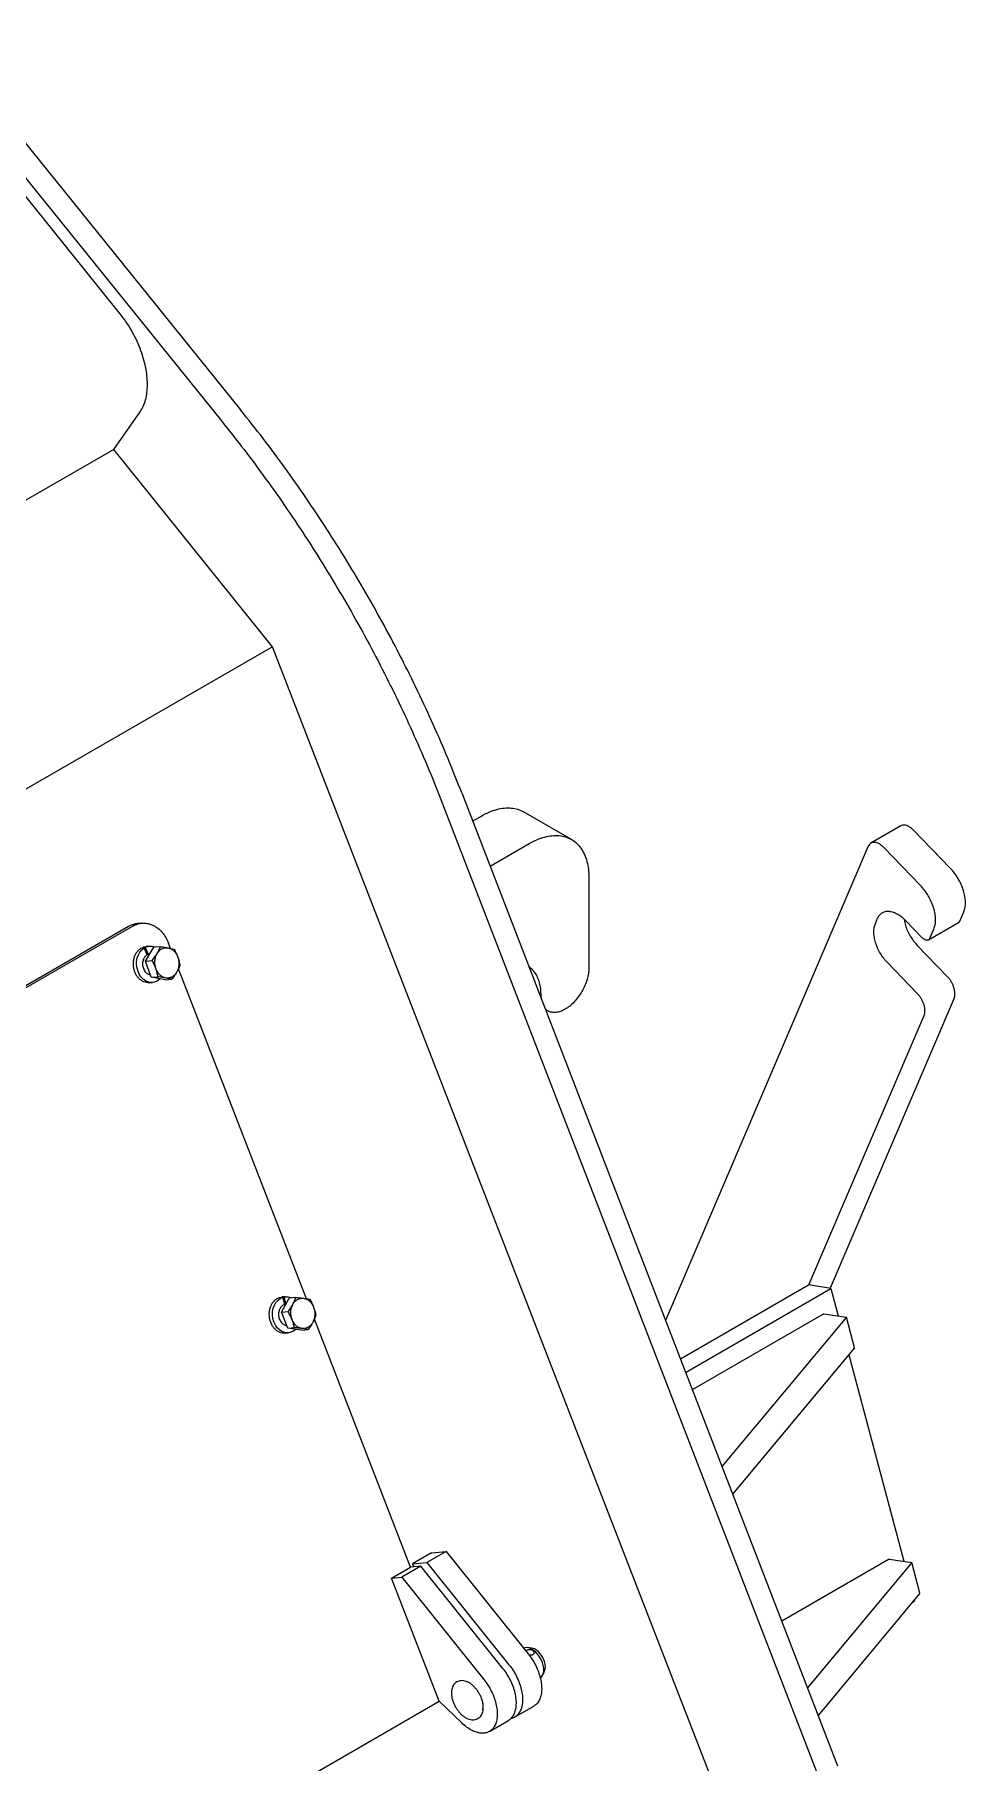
# Model space of a CAD drawing. Header units: millimetres. Extents: x 861 to 27901, y 673 to 17923.
# Drawn here: x 24471 to 24907, y 7513 to 8324 of the extents above; entities that cross this region are included whole.
import ezdxf

# ---------------------------------------------------------------- set-up
doc = ezdxf.new("R2010")
doc.units = ezdxf.units.MM
doc.header["$LTSCALE"] = 33.3
doc.layers.add('CAPA_1', color=7, linetype='Continuous')
doc.dimstyles.new('SLDDIMSTYLE2', dxfattribs={"dimtxt": 0.18, "dimasz": 66.6, "dimexe": 0, "dimexo": 0.0625, "dimgap": 0, "dimtad": 0, "dimtih": 1, "dimtoh": 1, "dimdec": 0, "dimrnd": 1e-09, "dimzin": 0, "dimdsep": 46, "dimtxsty": 'Standard', "dimsah": 1, "dimcen": 0.09, "dimadec": 0, "dimazin": 0, "dimtfac": 66.6, "dimtdec": 0, "dimtofl": 0, "dimtmove": 0, "dimatfit": 3, "dimfxl": 1, "dimfrac": 2, "dimtolj": 1, "dimtzin": 0, "dimarcsym": 0})

msp = doc.modelspace()

# ---------------------------------------------------------------- linework, layer by layer
at = {"color": 7, "linetype": 'Continuous', "lineweight": 25}
for p, q in [((24284.59, 8498), (24567.34, 8147.66)), ((24275.62, 8492.82), (24558.37, 8142.48)), ((24510.75, 8192.81), (24438.9, 8282.2)), ((24507.86, 8129.13), (24520.19, 8146.68)), ((24507.86, 8129.13), (23725.53, 7677.5)), ((24582.28, 8036.55), (24507.86, 8129.13)), ((24582.28, 8036.55), (23793, 7580.91)), ((24788.9, 7504.02), (24582.28, 8036.55)), ((24671.05, 7968.12), (24847.35, 7511.78)), ((24662.08, 7962.94), (24838.38, 7506.6)), ((24722.53, 7946.18), (24700.1, 7959.13)), ((24676.2, 7954.81), (24680.28, 7957.17)), ((24877.04, 7952.54), (24863.02, 7944.45)), ((24883.06, 7950.5), (24900.27, 7932.7)), ((24684.37, 7933.64), (24702.71, 7944.22)), ((24861.77, 7942.97), (24766.7, 7720.55)), ((24886.25, 7924.61), (24869.05, 7942.41)), ((24730.74, 7928.03), (24730.74, 7885.95)), ((24904.71, 7907.92), (24906.56, 7912.26)), ((24514.81, 7905.37), (23884.09, 7541.27)), ((24516.75, 7905.55), (23886.04, 7541.44)), ((24520.94, 7906.89), (24519, 7906.72)), ((24865.1, 7906.8), (24866.14, 7909.21)), ((24879.23, 7908.2), (24887.05, 7900.11)), ((24890.07, 7899.09), (24904.08, 7907.18)), ((24890.69, 7899.83), (24892.55, 7904.17)), ((24522.17, 7895.33), (24520.37, 7895)), ((24520.81, 7895.27), (24522.62, 7895.57)), ((24523.51, 7892.11), (24522.17, 7895.33)), ((24522.62, 7895.57), (24523.97, 7892.34)), ((24522.81, 7889.18), (24526.63, 7895.63)), ((24524.51, 7896.1), (24523, 7895.96)), ((24529.72, 7895.9), (24526.63, 7895.63)), ((24534.53, 7895.1), (24533.57, 7897.57)), ((24884.79, 7896.49), (24898.86, 7881.93)), ((24522.81, 7889.18), (24525.89, 7889.46)), ((24525.46, 7881.53), (24522.81, 7889.18)), ((24523.5, 7892.26), (24523.97, 7892.34)), ((24524.83, 7892.45), (24523.97, 7892.34)), ((24598.27, 7730.81), (24538.22, 7885.58)), ((24884.85, 7873.84), (24870.77, 7888.4)), ((24524.52, 7879.01), (24526.02, 7879.14)), ((24525.46, 7881.53), (24528.55, 7881.81)), ((24531.94, 7880.33), (24525.46, 7881.53)), ((24531.94, 7880.33), (24535.02, 7880.61)), ((24708.47, 7871.26), (24708.32, 7873.01)), ((24902.01, 7871.71), (24843.86, 7735.68)), ((24710.32, 7866.49), (24711.6, 7865.75)), ((24833.97, 7737.23), (24888, 7863.62)), ((24587.21, 7731.52), (24585.38, 7731.28)), ((24585.86, 7731.43), (24587.7, 7731.65)), ((24585.86, 7731.43), (24587.14, 7731.62)), ((24586.55, 7724.46), (24590.14, 7731.12)), ((24588.28, 7731.73), (24586.77, 7731.6)), ((24588.02, 7728.06), (24587.21, 7731.52)), ((24587.7, 7731.65), (24588.51, 7728.16)), ((24593.23, 7731.4), (24590.14, 7731.12)), ((24773.64, 7702.57), (24833.75, 7737.27)), ((24776.09, 7696.24), (24844.28, 7735.61)), ((24844.28, 7735.61), (24833.75, 7737.27)), ((24844.28, 7735.61), (24847.73, 7722.69)), ((24586.55, 7724.46), (24589.64, 7724.73)), ((24589.47, 7716.95), (24586.55, 7724.46)), ((24588.45, 7727.98), (24587.98, 7727.94)), ((24588.01, 7728.11), (24588.51, 7728.16)), ((24840.98, 7723.75), (24779.23, 7688.1)), ((24840.98, 7723.75), (24851.51, 7722.09)), ((24589.47, 7716.95), (24592.55, 7717.22)), ((24595.97, 7716.11), (24589.47, 7716.95)), ((24595.97, 7716.11), (24599.06, 7716.38)), ((24647.1, 7604.96), (24601.97, 7721.27)), ((24851.51, 7722.09), (24793.14, 7652.12)), ((24855.35, 7707.71), (24851.51, 7722.09)), ((24588.29, 7714.64), (24589.79, 7714.78)), ((24855.35, 7707.71), (24798.15, 7639.14)), ((24852.6, 7704.42), (24878.41, 7607.64)), ((24656.93, 7611.59), (24647.96, 7606.41)), ((24663.73, 7612.19), (24654.76, 7607.02)), ((24656.93, 7611.59), (24663.73, 7612.19)), ((24663.73, 7612.19), (24702.22, 7564.31)), ((24638.13, 7599.78), (24647.1, 7604.96)), ((24651.95, 7605.4), (24642.98, 7600.22)), ((24651.95, 7605.4), (24647.1, 7604.96)), ((24647.96, 7606.41), (24654.76, 7607.02)), ((24647.96, 7606.41), (24648.47, 7605.09)), ((24690.42, 7557.41), (24651.95, 7605.4)), ((24654.76, 7607.02), (24693.25, 7559.13)), ((24871.66, 7608.7), (24821.17, 7579.55)), ((24882.19, 7607.05), (24833.23, 7548.35)), ((24871.66, 7608.7), (24882.19, 7607.05)), ((24886.03, 7592.66), (24882.19, 7607.05)), ((24638.13, 7599.78), (24642.98, 7600.22)), ((24660.55, 7541.99), (24638.13, 7599.78)), ((24642.98, 7600.22), (24681.45, 7552.23)), ((24886.03, 7592.66), (24838.24, 7535.38)), ((24883.4, 7588.93), (24882.46, 7588.38)), ((24883.28, 7589.37), (24883.4, 7588.93)), ((24704.02, 7566.88), (24701.99, 7567.16)), ((24709.23, 7554.62), (24710, 7556.52)), ((24045.26, 7186.78), (24660.55, 7541.99)), ((24671.1, 7531.8), (24660.55, 7541.99)), ((24695.88, 7534.51), (24704.85, 7539.69)), ((24684.04, 7527.84), (24693.01, 7533.02))]:
    msp.add_line(p, q, dxfattribs=at)
at = {"color": 7, "linetype": 'Continuous', "lineweight": 25, "flags": 128}
for points in [[(24529.46, 7880.79), (24529.25, 7880.57), (24528.13, 7879.79), (24526.9, 7879.3), (24525.61, 7879.12), (24524.31, 7879.27), (24523.05, 7879.72), (24521.86, 7880.48), (24520.81, 7881.5), (24519.92, 7882.75), (24519.23, 7884.18), (24518.77, 7885.75), (24518.55, 7887.38), (24518.59, 7889.02), (24518.87, 7890.61), (24519.4, 7892.09), (24520.14, 7893.4), (24521.08, 7894.49), (24522.17, 7895.33)], [(24593.26, 7716.46), (24592.98, 7716.16), (24591.85, 7715.39), (24590.62, 7714.92), (24589.33, 7714.76), (24588.03, 7714.91), (24586.76, 7715.38), (24585.58, 7716.15), (24584.54, 7717.18), (24583.66, 7718.44), (24582.98, 7719.88), (24582.53, 7721.45), (24582.32, 7723.09), (24582.37, 7724.73), (24582.66, 7726.32), (24583.2, 7727.79), (24583.95, 7729.09), (24584.9, 7730.17), (24586, 7730.99), (24587.21, 7731.52)], [(24704.65, 7566.01), (24703.58, 7566.65), (24702.53, 7567.05), (24701.53, 7567.19), (24700.62, 7567.08), (24700.03, 7566.82)], [(24707.96, 7553.09), (24708.49, 7553.49), (24709.04, 7554.22), (24709.41, 7555.16), (24709.58, 7556.28), (24709.56, 7557.52), (24709.33, 7558.86), (24708.91, 7560.23), (24708.31, 7561.6), (24707.55, 7562.9), (24706.67, 7564.1), (24705.69, 7565.15), (24704.65, 7566.01)], [(24710, 7556.52), (24710.2, 7557.14), (24710.31, 7558.19), (24710.22, 7559.35), (24709.93, 7560.59), (24709.46, 7561.84), (24708.82, 7563.05), (24708.04, 7564.16), (24707.16, 7565.14), (24706.22, 7565.93)]]:
    msp.add_lwpolyline(points, dxfattribs=at)
at = {"color": 7, "linetype": 'Continuous', "lineweight": 25}
msp.add_arc((24703.24, 7562.08), 4.86, 52.31915, 80.8003, dxfattribs=at)
for points in [[(24520.19, 8146.68), (24520.72, 8147.53), (24521.77, 8149.22), (24522.84, 8152.32), (24523.5, 8155.76), (24523.72, 8159.54), (24523.5, 8163.56), (24522.84, 8167.77), (24521.75, 8172.1), (24520.26, 8176.47), (24518.38, 8180.8), (24516.15, 8185.02), (24513.61, 8189.08), (24511.71, 8191.57), (24510.75, 8192.81)], [(24671.05, 7968.12), (24668.96, 7973.42), (24664.76, 7984.04), (24657.88, 7999.88), (24650.59, 8015.62), (24642.86, 8031.22), (24634.71, 8046.66), (24626.15, 8061.91), (24617.22, 8076.94), (24607.91, 8091.71), (24598.26, 8106.21), (24588.27, 8120.39), (24577.98, 8134.26), (24570.89, 8143.19), (24567.34, 8147.66)], [(24558.37, 8142.48), (24561.92, 8138.01), (24569.01, 8129.08), (24579.3, 8115.21), (24589.29, 8101.03), (24598.94, 8086.53), (24608.25, 8071.76), (24617.18, 8056.73), (24625.74, 8041.49), (24633.89, 8026.04), (24641.62, 8010.44), (24648.91, 7994.7), (24655.79, 7978.86), (24659.99, 7968.24), (24662.08, 7962.94)], [(24702.71, 7944.22), (24703.93, 7944.87), (24706.38, 7946.18), (24709.99, 7947.4), (24713.47, 7948.05), (24716.77, 7948.08), (24719.82, 7947.48), (24722.59, 7946.28), (24725.01, 7944.49), (24727.06, 7942.14), (24728.68, 7939.27), (24729.86, 7935.92), (24730.6, 7932.19), (24730.7, 7929.42), (24730.74, 7928.03)], [(24869.05, 7942.41), (24868.7, 7942.74), (24868, 7943.41), (24866.9, 7944.14), (24865.8, 7944.63), (24864.74, 7944.85), (24863.78, 7944.79), (24862.94, 7944.45), (24862.24, 7943.86), (24861.93, 7943.27), (24861.77, 7942.97)], [(24906.56, 7912.26), (24906.8, 7912.93), (24907.26, 7914.28), (24907.42, 7916.74), (24907.17, 7919.42), (24906.5, 7922.24), (24905.42, 7925.1), (24903.99, 7927.87), (24902.27, 7930.48), (24900.93, 7931.96), (24900.27, 7932.7)], [(24892.55, 7904.17), (24892.78, 7904.84), (24893.24, 7906.19), (24893.4, 7908.65), (24893.16, 7911.33), (24892.48, 7914.15), (24891.41, 7917.01), (24889.97, 7919.78), (24888.25, 7922.39), (24886.92, 7923.87), (24886.25, 7924.61)], [(24866.14, 7909.21), (24866.41, 7909.74), (24866.97, 7910.81), (24868.23, 7911.87), (24869.74, 7912.49), (24871.49, 7912.6), (24873.38, 7912.21), (24875.36, 7911.32), (24877.35, 7910.01), (24878.61, 7908.8), (24879.23, 7908.2)], [(24516.75, 7905.55), (24517.51, 7905.92), (24519.01, 7906.66), (24521.47, 7907.02), (24523.93, 7906.81), (24526.35, 7905.99), (24528.61, 7904.6), (24530.62, 7902.68), (24532.34, 7900.34), (24533.16, 7898.49), (24533.57, 7897.57)], [(24870.77, 7888.4), (24870.17, 7889.07), (24868.97, 7890.4), (24867.42, 7892.75), (24866.13, 7895.25), (24865.17, 7897.81), (24864.56, 7900.36), (24864.34, 7902.77), (24864.48, 7904.98), (24864.9, 7906.19), (24865.1, 7906.8)], [(24528.19, 7892.71), (24528.51, 7893.17), (24529.15, 7894.09), (24530.44, 7894.98), (24531.86, 7895.47), (24532.85, 7895.38), (24533.34, 7895.34)], [(24533.34, 7895.34), (24533.83, 7895.2), (24534.8, 7894.93), (24536.11, 7893.93), (24537.21, 7892.6), (24537.68, 7891.48), (24537.91, 7890.92)], [(24890.69, 7899.83), (24890.52, 7899.55), (24890.17, 7899), (24889.22, 7898.82), (24888.12, 7899.16), (24887.41, 7899.79), (24887.05, 7900.11)], [(24527.61, 7885.67), (24527.44, 7886.26), (24527.11, 7887.45), (24527.09, 7889.34), (24527.42, 7891.16), (24527.93, 7892.2), (24528.19, 7892.71)], [(24532.18, 7881.24), (24531.69, 7881.38), (24530.72, 7881.65), (24529.42, 7882.65), (24528.31, 7883.98), (24527.84, 7885.1), (24527.61, 7885.67)], [(24537.91, 7890.92), (24538.08, 7890.32), (24538.41, 7889.13), (24538.43, 7887.24), (24538.1, 7885.42), (24537.59, 7884.38), (24537.33, 7883.87)], [(24537.33, 7883.87), (24537.01, 7883.41), (24536.37, 7882.49), (24535.08, 7881.6), (24533.66, 7881.11), (24532.67, 7881.2), (24532.18, 7881.24)], [(24902.01, 7871.71), (24902.13, 7872.05), (24902.36, 7872.72), (24902.44, 7873.95), (24902.32, 7875.29), (24901.98, 7876.7), (24901.44, 7878.13), (24900.73, 7879.52), (24899.86, 7880.82), (24899.2, 7881.56), (24898.86, 7881.93)], [(24888, 7863.62), (24888.11, 7863.96), (24888.34, 7864.63), (24888.42, 7865.86), (24888.3, 7867.2), (24887.96, 7868.61), (24887.43, 7870.04), (24886.71, 7871.42), (24885.85, 7872.73), (24885.18, 7873.47), (24884.85, 7873.84)], [(24591.49, 7721.01), (24591.3, 7721.6), (24590.93, 7722.77), (24590.84, 7724.66), (24591.1, 7726.5), (24591.58, 7727.57), (24591.82, 7728.1)], [(24591.82, 7728.1), (24592.13, 7728.58), (24592.73, 7729.53), (24593.98, 7730.49), (24595.39, 7731.06), (24596.38, 7731.03), (24596.87, 7731.01)], [(24596.87, 7731.01), (24597.36, 7730.9), (24598.34, 7730.68), (24599.67, 7729.76), (24600.82, 7728.48), (24601.32, 7727.39), (24601.58, 7726.84)], [(24601.58, 7726.84), (24601.77, 7726.25), (24602.14, 7725.08), (24602.22, 7723.19), (24601.96, 7721.34), (24601.48, 7720.28), (24601.24, 7719.75)], [(24596.19, 7716.84), (24595.7, 7716.95), (24594.73, 7717.17), (24593.39, 7718.09), (24592.25, 7719.37), (24591.74, 7720.46), (24591.49, 7721.01)], [(24601.24, 7719.75), (24600.94, 7719.27), (24600.33, 7718.32), (24599.08, 7717.36), (24597.68, 7716.79), (24596.69, 7716.82), (24596.19, 7716.84)], [(24681.45, 7552.23), (24682.1, 7551.37), (24683.39, 7549.64), (24685, 7546.76), (24686.29, 7543.78), (24687.2, 7540.78), (24687.7, 7537.87), (24687.78, 7535.13), (24687.44, 7532.68), (24686.68, 7530.57), (24685.52, 7528.9), (24684.02, 7527.71), (24682.22, 7527.05), (24680.18, 7526.93), (24677.97, 7527.37), (24675.67, 7528.34), (24673.33, 7529.79), (24671.84, 7531.13), (24671.1, 7531.8)]]:
    msp.add_open_spline(points, degree=3, dxfattribs=at)
for points, knots in [([(24680.28, 7957.17), (24681.51, 7957.82), (24683.95, 7959.12), (24687.56, 7960.35), (24691.04, 7961), (24694.34, 7961.02), (24697.41, 7960.46), (24699.21, 7959.57), (24700.1, 7959.13)], [0, 0, 0, 0, 0.166684, 0.333368, 0.500052, 0.666736, 0.833419, 1, 1, 1, 1]), ([(24883.06, 7950.5), (24882.72, 7950.83), (24882.02, 7951.5), (24880.91, 7952.23), (24879.81, 7952.73), (24878.76, 7952.94), (24877.81, 7952.9), (24877.29, 7952.65), (24877.04, 7952.53)], [0, 0, 0, 0, 0.168928, 0.337856, 0.506784, 0.675712, 0.84464, 1, 1, 1, 1]), ([(24519.01, 7906.67), (24518.37, 7906.6), (24516.91, 7906.44), (24515.56, 7905.76), (24514.81, 7905.37)], [0, 0, 0, 0, 0.440306, 1, 1, 1, 1]), ([(24878.61, 7908.77), (24878.62, 7908.65), (24878.69, 7907.74), (24879.21, 7905.9), (24880.14, 7903.34), (24881.44, 7900.84), (24882.99, 7898.5), (24884.19, 7897.16), (24884.79, 7896.49)], [0, 0, 0, 0, 0.027658, 0.222127, 0.416595, 0.611063, 0.805532, 1, 1, 1, 1]), ([(24904.08, 7907.19), (24904.09, 7907.19), (24904.4, 7907.26), (24904.56, 7907.59), (24904.71, 7907.92)], [0, 0, 0, 0, 0.038279, 1, 1, 1, 1]), ([(24524.52, 7879.02), (24524.49, 7879.01), (24524.05, 7878.92), (24523.14, 7879.03), (24521.86, 7879.38), (24520.64, 7880.07), (24519.54, 7881.03), (24518.6, 7882.23), (24517.85, 7883.63), (24517.32, 7885.18), (24517.04, 7886.81), (24517.01, 7888.47), (24517.23, 7890.09), (24517.69, 7891.61), (24518.39, 7892.97), (24519.28, 7894.15), (24520, 7894.72), (24520.37, 7895)], [0, 0, 0, 0, 0.003582, 0.074755, 0.145927, 0.2171, 0.288273, 0.359446, 0.430618, 0.501791, 0.572964, 0.644136, 0.715309, 0.786482, 0.857655, 0.928827, 1, 1, 1, 1]), ([(24520.81, 7895.27), (24521.21, 7895.47), (24521.91, 7895.82), (24522.68, 7895.9), (24523, 7895.93)], [0, 0, 0, 0, 0.568519, 1, 1, 1, 1]), ([(24522.62, 7895.57), (24523.03, 7895.74), (24523.85, 7896.07), (24525.16, 7896.16), (24526.25, 7896.03), (24526.86, 7895.76), (24527.06, 7895.67)], [0, 0, 0, 0, 0.287815, 0.575631, 0.863446, 1, 1, 1, 1]), ([(24528.19, 7892.71), (24528.48, 7893.23), (24529.09, 7894.32), (24529.5, 7895.36), (24529.72, 7895.9)], [0, 0, 0, 0, 0.476313, 1, 1, 1, 1]), ([(24529.72, 7895.9), (24530.39, 7895.81), (24531.67, 7895.63), (24532.8, 7895.43), (24533.34, 7895.34)], [0, 0, 0, 0, 0.523687, 1, 1, 1, 1]), ([(24533.34, 7895.34), (24533.85, 7895.24), (24534.91, 7895.03), (24535.75, 7894.82), (24536.19, 7894.7)], [0, 0, 0, 0, 0.4763129, 1, 1, 1, 1]), ([(24536.19, 7894.7), (24536.54, 7894.06), (24537.19, 7892.82), (24537.68, 7891.53), (24537.91, 7890.92)], [0, 0, 0, 0, 0.523687, 1, 1, 1, 1]), ([(24523.51, 7892.11), (24523.09, 7891.79), (24522.24, 7891.14), (24521.49, 7889.47), (24521.27, 7887.59), (24521.64, 7885.69), (24522.53, 7884.1), (24523.73, 7883.02), (24524.63, 7882.85), (24525.03, 7882.78)], [0, 0, 0, 0, 0.147223, 0.294446, 0.441668, 0.588891, 0.736114, 0.883337, 1, 1, 1, 1]), ([(24525.89, 7889.46), (24526.33, 7890.02), (24527.18, 7891.1), (24527.87, 7892.19), (24528.19, 7892.71)], [0, 0, 0, 0, 0.523687, 1, 1, 1, 1]), ([(24527.61, 7885.67), (24527.38, 7886.28), (24526.89, 7887.57), (24526.23, 7888.81), (24525.89, 7889.46)], [0, 0, 0, 0, 0.476313, 1, 1, 1, 1]), ([(24528.55, 7881.81), (24528.43, 7882.47), (24528.22, 7883.75), (24527.8, 7885.05), (24527.61, 7885.67)], [0, 0, 0, 0, 0.523687, 1, 1, 1, 1]), ([(24538.85, 7887.06), (24538.64, 7886.51), (24538.23, 7885.47), (24537.62, 7884.39), (24537.33, 7883.87)], [0, 0, 0, 0, 0.523687, 1, 1, 1, 1]), ([(24537.91, 7890.92), (24538.11, 7890.3), (24538.52, 7889), (24538.74, 7887.72), (24538.85, 7887.06)], [0, 0, 0, 0, 0.476313, 1, 1, 1, 1]), ([(24708.32, 7873.01), (24708.28, 7874.06), (24708.21, 7876.17), (24707.64, 7879), (24706.75, 7881.55), (24705.51, 7883.71), (24704.14, 7885.37), (24703.07, 7886.09), (24702.63, 7886.39)], [0, 0, 0, 0, 0.175414, 0.350827, 0.526241, 0.701655, 0.877069, 1, 1, 1, 1]), ([(24730.74, 7885.95), (24730.7, 7885.08), (24730.62, 7883.34), (24729.95, 7880.51), (24728.91, 7877.66), (24727.51, 7874.87), (24725.8, 7872.26), (24723.85, 7869.93), (24721.73, 7867.97), (24719.53, 7866.45), (24717.33, 7865.43), (24715.21, 7864.95), (24713.25, 7865.02), (24711.57, 7865.69), (24710.5, 7866.41), (24710.12, 7867.04), (24710.08, 7867.11)], [0, 0, 0, 0, 0.076193, 0.152386, 0.228579, 0.304771, 0.380964, 0.457157, 0.53335, 0.609543, 0.685736, 0.761928, 0.838121, 0.914314, 0.990507, 1, 1, 1, 1]), ([(24532.18, 7881.24), (24531.63, 7881.34), (24530.5, 7881.54), (24529.22, 7881.71), (24528.55, 7881.81)], [0, 0, 0, 0, 0.476313, 1, 1, 1, 1]), ([(24535.02, 7880.61), (24534.58, 7880.72), (24533.74, 7880.94), (24532.68, 7881.14), (24532.18, 7881.24)], [0, 0, 0, 0, 0.523687, 1, 1, 1, 1]), ([(24537.33, 7883.87), (24537, 7883.34), (24536.31, 7882.25), (24535.47, 7881.17), (24535.02, 7880.61)], [0, 0, 0, 0, 0.4763129, 1, 1, 1, 1]), ([(24588.29, 7714.66), (24588.25, 7714.65), (24587.78, 7714.55), (24586.86, 7714.67), (24585.57, 7715.04), (24584.36, 7715.74), (24583.26, 7716.71), (24582.33, 7717.93), (24581.59, 7719.33), (24581.08, 7720.88), (24580.8, 7722.52), (24580.78, 7724.17), (24581.01, 7725.79), (24581.49, 7727.31), (24582.19, 7728.67), (24583.1, 7729.81), (24584.16, 7730.73), (24584.97, 7731.1), (24585.38, 7731.28)], [0, 0, 0, 0, 0.006257, 0.072506, 0.138756, 0.205006, 0.271255, 0.337505, 0.403754, 0.470004, 0.536253, 0.602503, 0.668752, 0.735002, 0.801251, 0.867501, 0.93375, 1, 1, 1, 1]), ([(24587.7, 7731.65), (24588.13, 7731.7), (24588.99, 7731.81), (24590.14, 7731.63), (24590.81, 7731.32), (24591.06, 7731.2)], [0, 0, 0, 0, 0.382513, 0.765026, 1, 1, 1, 1]), ([(24591.82, 7728.1), (24592.1, 7728.64), (24592.67, 7729.76), (24593.04, 7730.84), (24593.23, 7731.4)], [0, 0, 0, 0, 0.476313, 1, 1, 1, 1]), ([(24593.23, 7731.4), (24593.9, 7731.34), (24595.19, 7731.22), (24596.33, 7731.08), (24596.87, 7731.01)], [0, 0, 0, 0, 0.523687, 1, 1, 1, 1]), ([(24588.02, 7728.06), (24587.55, 7727.85), (24586.61, 7727.44), (24585.6, 7726.02), (24585.08, 7724.24), (24585.14, 7722.31), (24585.77, 7720.51), (24586.88, 7719.15), (24588.01, 7718.42), (24588.7, 7718.42), (24588.89, 7718.43)], [0, 0, 0, 0, 0.135402, 0.270804, 0.406206, 0.541608, 0.67701, 0.812411, 0.947813, 1, 1, 1, 1]), ([(24589.64, 7724.73), (24590.06, 7725.31), (24590.87, 7726.43), (24591.52, 7727.56), (24591.82, 7728.1)], [0, 0, 0, 0, 0.523687, 1, 1, 1, 1]), ([(24591.49, 7721.01), (24591.23, 7721.62), (24590.7, 7722.88), (24590, 7724.1), (24589.64, 7724.73)], [0, 0, 0, 0, 0.476313, 1, 1, 1, 1]), ([(24596.87, 7731.01), (24597.38, 7730.94), (24598.44, 7730.8), (24599.29, 7730.64), (24599.73, 7730.56)], [0, 0, 0, 0, 0.476313, 1, 1, 1, 1]), ([(24599.73, 7730.56), (24600.1, 7729.92), (24600.79, 7728.71), (24601.32, 7727.44), (24601.58, 7726.84)], [0, 0, 0, 0, 0.523687, 1, 1, 1, 1]), ([(24602.64, 7723.05), (24602.45, 7722.49), (24602.08, 7721.41), (24601.51, 7720.29), (24601.24, 7719.75)], [0, 0, 0, 0, 0.523687, 1, 1, 1, 1]), ([(24601.58, 7726.84), (24601.79, 7726.23), (24602.25, 7724.95), (24602.51, 7723.7), (24602.64, 7723.05)], [0, 0, 0, 0, 0.476313, 1, 1, 1, 1]), ([(24592.55, 7717.22), (24592.42, 7717.88), (24592.16, 7719.13), (24591.7, 7720.4), (24591.49, 7721.01)], [0, 0, 0, 0, 0.523687, 1, 1, 1, 1]), ([(24596.19, 7716.84), (24595.65, 7716.9), (24594.51, 7717.04), (24593.23, 7717.16), (24592.55, 7717.22)], [0, 0, 0, 0, 0.476313, 1, 1, 1, 1]), ([(24599.06, 7716.38), (24598.61, 7716.46), (24597.76, 7716.62), (24596.7, 7716.77), (24596.19, 7716.84)], [0, 0, 0, 0, 0.5236871, 1, 1, 1, 1]), ([(24601.24, 7719.75), (24600.93, 7719.21), (24600.29, 7718.08), (24599.48, 7716.96), (24599.06, 7716.38)], [0, 0, 0, 0, 0.476313, 1, 1, 1, 1]), ([(24701.17, 7565.61), (24701.2, 7565.63), (24701.28, 7565.72), (24701.41, 7565.8), (24701.5, 7565.86)], [0, 0, 0, 0, 0.275282, 1, 1, 1, 1]), ([(24701.5, 7565.86), (24701.6, 7565.91), (24701.8, 7566.02), (24702.29, 7566.18), (24702.96, 7566.29), (24703.64, 7566.22), (24704.12, 7566.06), (24704.32, 7565.94), (24704.42, 7565.87)], [0, 0, 0, 0, 0.124953, 0.250452, 0.499994, 0.74953, 0.874941, 1, 1, 1, 1]), ([(24702.22, 7564.31), (24702.88, 7563.44), (24704.19, 7561.69), (24705.82, 7558.78), (24707.12, 7555.76), (24708.04, 7552.73), (24708.55, 7549.78), (24708.63, 7547.01), (24708.27, 7544.53), (24707.49, 7542.42), (24706.36, 7540.74), (24705.34, 7540.04), (24704.84, 7539.71)], [0, 0, 0, 0, 0.100656, 0.201311, 0.301967, 0.402622, 0.503278, 0.603933, 0.704589, 0.805244, 0.9059, 1, 1, 1, 1]), ([(24704.42, 7565.87), (24704.51, 7565.8), (24704.68, 7565.66), (24704.93, 7565.3), (24705.05, 7564.8), (24704.91, 7564.31), (24704.65, 7563.99), (24704.39, 7563.79), (24704.08, 7563.65), (24703.61, 7563.56), (24703.09, 7563.56), (24702.71, 7563.68), (24702.6, 7563.72)], [0, 0, 0, 0, 0.077497, 0.155228, 0.309877, 0.464529, 0.542299, 0.619746, 0.697139, 0.774965, 0.929617, 1, 1, 1, 1]), ([(24693, 7533.03), (24693.5, 7533.37), (24694.52, 7534.08), (24695.64, 7535.76), (24696.41, 7537.85), (24696.75, 7540.31), (24696.67, 7543.04), (24696.17, 7545.96), (24695.26, 7548.96), (24693.97, 7551.94), (24692.36, 7554.82), (24691.07, 7556.55), (24690.42, 7557.41)], [0, 0, 0, 0, 0.096465, 0.196858, 0.297251, 0.397643, 0.498036, 0.598429, 0.698822, 0.799214, 0.899607, 1, 1, 1, 1]), ([(24693.25, 7559.13), (24693.91, 7558.26), (24695.22, 7556.51), (24696.85, 7553.6), (24698.15, 7550.58), (24699.07, 7547.55), (24699.58, 7544.6), (24699.66, 7541.84), (24699.3, 7539.35), (24698.52, 7537.23), (24697.35, 7535.56), (24695.85, 7534.34), (24694.61, 7533.99), (24694, 7533.81)], [0, 0, 0, 0, 0.0911026, 0.1822051, 0.2733077, 0.3644102, 0.4555128, 0.5466153, 0.6377179, 0.7288204, 0.819923, 0.9110255, 1, 1, 1, 1]), ([(24675.32, 7550.11), (24675, 7550.33), (24674.28, 7550.82), (24673.12, 7551.33), (24671.93, 7551.64), (24670.8, 7551.69), (24669.75, 7551.52), (24668.77, 7551.12), (24667.92, 7550.48), (24667.23, 7549.67), (24666.72, 7548.7), (24666.38, 7547.59), (24666.22, 7546.34), (24666.26, 7544.98), (24666.48, 7543.55), (24666.88, 7542.08), (24667.46, 7540.64), (24668.18, 7539.23), (24669.04, 7537.91), (24670.01, 7536.7), (24671.04, 7535.65), (24671.77, 7535.1), (24672.11, 7534.83)], [0, 0, 0, 0, 0.043832, 0.097754, 0.151651, 0.198662, 0.243993, 0.292428, 0.339345, 0.385791, 0.432951, 0.481834, 0.532664, 0.584871, 0.637607, 0.690249, 0.742706, 0.795039, 0.847371, 0.899818, 0.95251, 1, 1, 1, 1]), ([(24672.11, 7534.83), (24672.32, 7534.69), (24672.92, 7534.28), (24673.96, 7533.76), (24675.15, 7533.38), (24676.29, 7533.26), (24677.37, 7533.36), (24678.39, 7533.69), (24679.29, 7534.27), (24680.02, 7535.04), (24680.58, 7535.96), (24680.97, 7537.04), (24681.18, 7538.25), (24681.21, 7539.58), (24681.04, 7541), (24680.69, 7542.46), (24680.16, 7543.91), (24679.48, 7545.33), (24678.65, 7546.68), (24677.71, 7547.93), (24676.66, 7549.04), (24675.86, 7549.77), (24675.39, 7550.06), (24675.32, 7550.11)], [0, 0, 0, 0, 0.028513, 0.082224, 0.13623, 0.183854, 0.229661, 0.278745, 0.326005, 0.372504, 0.419332, 0.467661, 0.517965, 0.569868, 0.622539, 0.67523, 0.727739, 0.780099, 0.832418, 0.884825, 0.937433, 0.990394, 1, 1, 1, 1]), ([(24680.41, 7543.13), (24680.51, 7542.84), (24680.78, 7542.05), (24680.99, 7540.79), (24681.02, 7539.44), (24680.91, 7538.46), (24680.72, 7538.02), (24680.67, 7537.9)], [0, 0, 0, 0, 0.149707, 0.40445, 0.659192, 0.913935, 1, 1, 1, 1])]:
    msp.add_open_spline(points, degree=3, knots=knots, dxfattribs=at)

# ---------------------------------------------------------------- leaders
at = {"layer": 'CAPA_1'}
msp.add_leader([(24306.96, 8184.86), (24686.87, 8797.28)], dimstyle='SLDDIMSTYLE2', dxfattribs=at)

doc.saveas('drawing.dxf')
